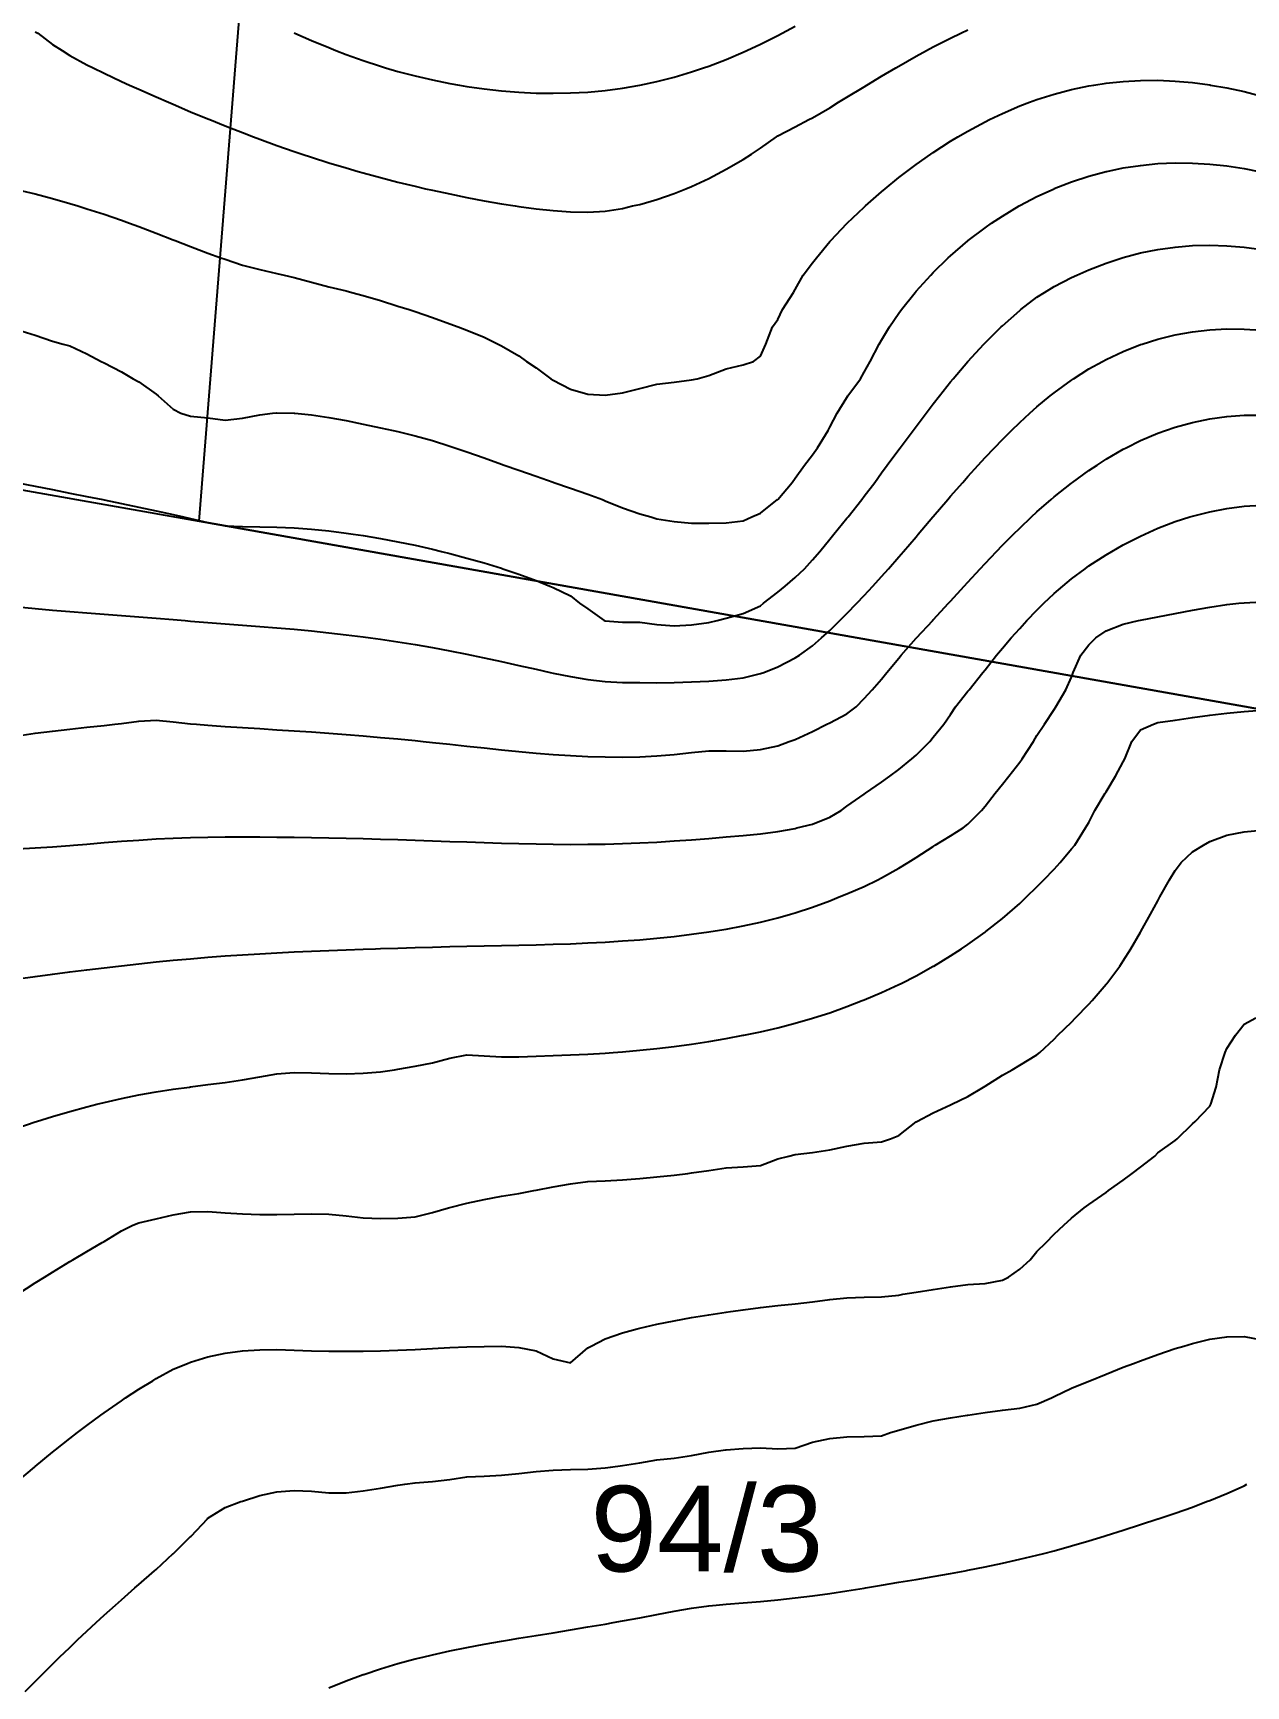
# Model space of a CAD drawing. Extents: x 771911 to 772814, y 1416488 to 1417835.
# Drawn here: x 772280.3 to 772350.5, y 1417293.5 to 1417389.2 of the extents above; entities that cross this region are included whole.
import ezdxf

# ---------------------------------------------------------------- set-up
doc = ezdxf.new("R2010")
doc.units = 0
doc.header["$MEASUREMENT"] = 0
for name, color, linetype in [('752.5', 1, 'CONTINUOUS'), ('753', 1, 'CONTINUOUS'), ('753.5', 1, 'CONTINUOUS'), ('754', 1, 'CONTINUOUS'), ('754.5', 1, 'CONTINUOUS'), ('755', 1, 'CONTINUOUS'), ('755.5', 1, 'CONTINUOUS'), ('756', 1, 'CONTINUOUS'), ('756.5', 1, 'CONTINUOUS'), ('757', 1, 'CONTINUOUS'), ('757.5', 1, 'CONTINUOUS'), ('758', 1, 'CONTINUOUS'), ('758.5', 1, 'CONTINUOUS'), ('759', 1, 'CONTINUOUS'), ('Survey No. Boundary', 1, 'CONTINUOUS'), ('SyNo_Boundary', 1, 'CONTINUOUS')]:
    doc.layers.add(name, color=color, linetype=linetype)
doc.styles.get("Standard").update_dxf_attribs({"font": 'romans.shx'})

msp = doc.modelspace()

# ---------------------------------------------------------------- linework, layer by layer
at = {"layer": '752.5', "color": 0, "linetype": 'Continuous'}
msp.add_polyline3d([(772295.434, 1417389.226, 752.5), (772295.477, 1417389.206, 752.5), (772296.434, 1417388.788, 752.5), (772297.434, 1417388.371, 752.5), (772297.849, 1417388.206, 752.5), (772298.434, 1417387.979, 752.5), (772299.434, 1417387.618, 752.5), (772300.434, 1417387.293, 752.5), (772300.727, 1417387.206, 752.5), (772301.434, 1417386.997, 752.5), (772302.434, 1417386.733, 752.5), (772303.434, 1417386.502, 752.5), (772304.434, 1417386.303, 752.5), (772305, 1417386.206, 752.5), (772305.434, 1417386.131, 752.5), (772306.434, 1417385.987, 752.5), (772307.434, 1417385.874, 752.5), (772308.434, 1417385.793, 752.5), (772309.434, 1417385.743, 752.5), (772310.434, 1417385.727, 752.5), (772311.434, 1417385.746, 752.5), (772312.434, 1417385.802, 752.5), (772313.434, 1417385.896, 752.5), (772314.434, 1417386.03, 752.5), (772315.434, 1417386.206, 752.5), (772315.437, 1417386.206, 752.5), (772316.434, 1417386.415, 752.5), (772317.434, 1417386.666, 752.5), (772318.434, 1417386.964, 752.5), (772319.135, 1417387.206, 752.5), (772319.434, 1417387.304, 752.5), (772320.434, 1417387.681, 752.5), (772321.434, 1417388.106, 752.5), (772321.647, 1417388.206, 752.5), (772322.434, 1417388.566, 752.5), (772323.434, 1417389.071, 752.5), (772323.685, 1417389.206, 752.5), (772324.434, 1417389.609, 752.5)], dxfattribs=at)
at = {"layer": '753', "color": 0, "linetype": 'Continuous'}
msp.add_polyline3d([(772280.434, 1417389.295, 753), (772280.585, 1417389.206, 753), (772281.434, 1417388.551, 753), (772281.996, 1417388.206, 753), (772282.434, 1417387.925, 753), (772283.434, 1417387.383, 753), (772283.788, 1417387.206, 753), (772284.434, 1417386.887, 753), (772285.434, 1417386.418, 753), (772285.898, 1417386.206, 753), (772286.434, 1417385.965, 753), (772287.434, 1417385.522, 753), (772288.162, 1417385.206, 753), (772288.434, 1417385.09, 753), (772289.434, 1417384.664, 753), (772290.434, 1417384.25, 753), (772290.541, 1417384.206, 753), (772291.434, 1417383.846, 753), (772292.434, 1417383.453, 753), (772293.084, 1417383.206, 753), (772293.434, 1417383.074, 753), (772294.434, 1417382.71, 753), (772295.434, 1417382.361, 753), (772295.897, 1417382.206, 753), (772296.434, 1417382.028, 753), (772297.434, 1417381.71, 753), (772298.434, 1417381.408, 753), (772299.137, 1417381.206, 753), (772299.434, 1417381.121, 753), (772300.434, 1417380.846, 753), (772301.434, 1417380.587, 753), (772302.434, 1417380.344, 753), (772303.038, 1417380.206, 753), (772303.434, 1417380.115, 753), (772304.434, 1417379.9, 753), (772305.434, 1417379.698, 753), (772306.434, 1417379.509, 753), (772307.434, 1417379.331, 753), (772308.231, 1417379.206, 753), (772308.434, 1417379.173, 753), (772309.434, 1417379.041, 753), (772310.434, 1417378.935, 753), (772311.434, 1417378.857, 753), (772312.434, 1417378.839, 753), (772313.434, 1417378.908, 753), (772314.434, 1417379.067, 753), (772315.021, 1417379.206, 753), (772315.434, 1417379.298, 753), (772316.434, 1417379.582, 753), (772317.434, 1417379.927, 753), (772318.107, 1417380.206, 753), (772318.434, 1417380.335, 753), (772319.434, 1417380.799, 753), (772320.195, 1417381.206, 753), (772320.434, 1417381.327, 753), (772321.434, 1417381.895, 753), (772321.901, 1417382.206, 753), (772322.434, 1417382.545, 753), (772323.347, 1417383.206, 753), (772323.434, 1417383.259, 753), (772324.434, 1417383.782, 753), (772325.229, 1417384.206, 753), (772325.434, 1417384.313, 753), (772326.434, 1417384.888, 753), (772326.95, 1417385.206, 753), (772327.434, 1417385.495, 753), (772328.434, 1417386.109, 753), (772328.592, 1417386.206, 753), (772329.434, 1417386.714, 753), (772330.259, 1417387.206, 753), (772330.434, 1417387.308, 753), (772331.434, 1417387.878, 753), (772332.035, 1417388.206, 753), (772332.434, 1417388.42, 753), (772333.434, 1417388.927, 753), (772334.026, 1417389.206, 753), (772334.434, 1417389.395, 753)], dxfattribs=at)
at = {"layer": '753.5', "color": 0, "linetype": 'Continuous'}
msp.add_polyline3d([(772279.434, 1417380.142, 753.5), (772280.434, 1417379.903, 753.5), (772281.434, 1417379.639, 753.5), (772282.434, 1417379.352, 753.5), (772282.906, 1417379.206, 753.5), (772283.434, 1417379.048, 753.5), (772284.434, 1417378.723, 753.5), (772285.434, 1417378.378, 753.5), (772285.903, 1417378.206, 753.5), (772286.434, 1417378.014, 753.5), (772287.434, 1417377.635, 753.5), (772288.434, 1417377.249, 753.5), (772288.545, 1417377.206, 753.5), (772289.434, 1417376.86, 753.5), (772290.434, 1417376.482, 753.5), (772291.19, 1417376.206, 753.5), (772291.434, 1417376.12, 753.5), (772292.434, 1417375.784, 753.5), (772293.434, 1417375.527, 753.5), (772294.434, 1417375.305, 753.5), (772294.855, 1417375.206, 753.5), (772295.434, 1417375.063, 753.5), (772296.434, 1417374.789, 753.5), (772297.434, 1417374.528, 753.5), (772298.434, 1417374.291, 753.5), (772298.765, 1417374.206, 753.5), (772299.434, 1417374.029, 753.5), (772300.434, 1417373.725, 753.5), (772301.434, 1417373.41, 753.5), (772302.086, 1417373.206, 753.5), (772302.434, 1417373.092, 753.5), (772303.434, 1417372.751, 753.5), (772304.434, 1417372.384, 753.5), (772304.916, 1417372.206, 753.5), (772305.434, 1417372.022, 753.5), (772306.434, 1417371.607, 753.5), (772307.243, 1417371.206, 753.5), (772307.434, 1417371.113, 753.5), (772308.434, 1417370.539, 753.5), (772308.88, 1417370.206, 753.5), (772309.434, 1417369.836, 753.5), (772310.293, 1417369.206, 753.5), (772310.434, 1417369.124, 753.5), (772311.434, 1417368.593, 753.5), (772312.434, 1417368.306, 753.5), (772313.434, 1417368.257, 753.5), (772314.434, 1417368.386, 753.5), (772315.434, 1417368.643, 753.5), (772316.434, 1417368.89, 753.5), (772317.434, 1417369.001, 753.5), (772318.434, 1417369.139, 753.5), (772318.757, 1417369.206, 753.5), (772319.434, 1417369.384, 753.5), (772320.434, 1417369.771, 753.5), (772321.434, 1417370.001, 753.5), (772322.023, 1417370.206, 753.5), (772322.434, 1417370.514, 753.5), (772322.747, 1417371.206, 753.5), (772323.128, 1417372.206, 753.5), (772323.434, 1417372.639, 753.5), (772323.709, 1417373.206, 753.5), (772324.335, 1417374.206, 753.5), (772324.434, 1417374.361, 753.5), (772324.901, 1417375.206, 753.5), (772325.434, 1417375.907, 753.5), (772325.671, 1417376.206, 753.5), (772326.434, 1417377.14, 753.5), (772326.492, 1417377.206, 753.5), (772327.434, 1417378.187, 753.5), (772327.453, 1417378.206, 753.5), (772328.434, 1417379.142, 753.5), (772328.502, 1417379.206, 753.5), (772329.434, 1417380.031, 753.5), (772329.638, 1417380.206, 753.5), (772330.434, 1417380.85, 753.5), (772330.891, 1417381.206, 753.5), (772331.434, 1417381.607, 753.5), (772332.283, 1417382.206, 753.5), (772332.434, 1417382.308, 753.5), (772333.434, 1417382.952, 753.5), (772333.856, 1417383.206, 753.5), (772334.434, 1417383.542, 753.5), (772335.434, 1417384.081, 753.5), (772335.688, 1417384.206, 753.5), (772336.434, 1417384.563, 753.5), (772337.434, 1417384.993, 753.5), (772337.999, 1417385.206, 753.5), (772338.434, 1417385.366, 753.5), (772339.434, 1417385.685, 753.5), (772340.434, 1417385.949, 753.5), (772341.434, 1417386.159, 753.5), (772341.735, 1417386.206, 753.5), (772342.434, 1417386.315, 753.5), (772343.434, 1417386.419, 753.5), (772344.434, 1417386.474, 753.5), (772345.434, 1417386.479, 753.5), (772346.434, 1417386.436, 753.5), (772347.434, 1417386.348, 753.5), (772348.434, 1417386.215, 753.5), (772348.483, 1417386.206, 753.5), (772349.434, 1417386.04, 753.5), (772350.434, 1417385.823, 753.5), (772351.434, 1417385.566, 753.5)], dxfattribs=at)
at = {"layer": '754', "color": 0, "linetype": 'Continuous'}
msp.add_polyline3d([(772279.434, 1417372.036, 754), (772280.434, 1417371.728, 754), (772281.434, 1417371.375, 754), (772282.059, 1417371.206, 754), (772282.434, 1417371.117, 754), (772283.434, 1417370.641, 754), (772284.258, 1417370.206, 754), (772284.434, 1417370.12, 754), (772285.434, 1417369.597, 754), (772286.107, 1417369.206, 754), (772286.434, 1417369.022, 754), (772287.434, 1417368.318, 754), (772287.56, 1417368.206, 754), (772288.434, 1417367.436, 754), (772288.872, 1417367.206, 754), (772289.434, 1417367.041, 754), (772290.434, 1417366.937, 754), (772291.434, 1417366.811, 754), (772292.434, 1417366.93, 754), (772293.434, 1417367.109, 754), (772294.182, 1417367.206, 754), (772294.434, 1417367.239, 754), (772295.434, 1417367.211, 754), (772295.478, 1417367.206, 754), (772296.434, 1417367.111, 754), (772297.434, 1417366.959, 754), (772298.434, 1417366.779, 754), (772299.434, 1417366.582, 754), (772300.434, 1417366.371, 754), (772301.162, 1417366.206, 754), (772301.434, 1417366.146, 754), (772302.434, 1417365.902, 754), (772303.434, 1417365.621, 754), (772304.434, 1417365.307, 754), (772304.73, 1417365.206, 754), (772305.434, 1417364.975, 754), (772306.434, 1417364.626, 754), (772307.434, 1417364.265, 754), (772307.596, 1417364.206, 754), (772308.434, 1417363.909, 754), (772309.434, 1417363.56, 754), (772310.434, 1417363.219, 754), (772310.472, 1417363.206, 754), (772311.434, 1417362.874, 754), (772312.434, 1417362.519, 754), (772313.289, 1417362.206, 754), (772313.434, 1417362.146, 754), (772314.434, 1417361.739, 754), (772315.434, 1417361.381, 754), (772316.089, 1417361.206, 754), (772316.434, 1417361.097, 754), (772317.434, 1417360.947, 754), (772318.434, 1417360.84, 754), (772319.434, 1417360.849, 754), (772320.434, 1417360.86, 754), (772321.434, 1417360.988, 754), (772321.933, 1417361.206, 754), (772322.434, 1417361.428, 754), (772323.421, 1417362.206, 754), (772323.434, 1417362.218, 754), (772324.266, 1417363.206, 754), (772324.434, 1417363.44, 754), (772324.969, 1417364.206, 754), (772325.434, 1417364.809, 754), (772325.723, 1417365.206, 754), (772326.341, 1417366.206, 754), (772326.434, 1417366.405, 754), (772326.874, 1417367.206, 754), (772327.434, 1417368.128, 754), (772327.488, 1417368.206, 754), (772328.21, 1417369.206, 754), (772328.434, 1417369.581, 754), (772328.781, 1417370.206, 754), (772329.296, 1417371.206, 754), (772329.434, 1417371.441, 754), (772329.891, 1417372.206, 754), (772330.434, 1417372.993, 754), (772330.588, 1417373.206, 754), (772331.383, 1417374.206, 754), (772331.434, 1417374.266, 754), (772332.283, 1417375.206, 754), (772332.434, 1417375.362, 754), (772333.3, 1417376.206, 754), (772333.434, 1417376.328, 754), (772334.434, 1417377.186, 754), (772334.459, 1417377.206, 754), (772335.434, 1417377.947, 754), (772335.806, 1417378.206, 754), (772336.434, 1417378.624, 754), (772337.402, 1417379.206, 754), (772337.434, 1417379.224, 754), (772338.434, 1417379.75, 754), (772339.429, 1417380.206, 754), (772339.434, 1417380.209, 754), (772340.434, 1417380.599, 754), (772341.434, 1417380.928, 754), (772342.434, 1417381.197, 754), (772342.478, 1417381.206, 754), (772343.434, 1417381.405, 754), (772344.434, 1417381.558, 754), (772345.434, 1417381.655, 754), (772346.434, 1417381.699, 754), (772347.434, 1417381.692, 754), (772348.434, 1417381.634, 754), (772349.434, 1417381.528, 754), (772350.434, 1417381.375, 754), (772351.277, 1417381.206, 754)], dxfattribs=at)
at = {"layer": '754.5', "color": 0, "linetype": 'Continuous'}
msp.add_polyline3d([(772279.434, 1417363.173, 754.5), (772280.434, 1417362.982, 754.5), (772281.434, 1417362.785, 754.5), (772282.434, 1417362.589, 754.5), (772283.434, 1417362.392, 754.5), (772284.351, 1417362.206, 754.5), (772284.434, 1417362.19, 754.5), (772285.434, 1417361.983, 754.5), (772286.434, 1417361.771, 754.5), (772287.434, 1417361.557, 754.5), (772288.434, 1417361.341, 754.5), (772289.017, 1417361.206, 754.5), (772289.434, 1417361.115, 754.5), (772290.434, 1417360.878, 754.5), (772291.434, 1417360.691, 754.5), (772292.434, 1417360.642, 754.5), (772293.434, 1417360.639, 754.5), (772294.434, 1417360.616, 754.5), (772295.434, 1417360.566, 754.5), (772296.434, 1417360.491, 754.5), (772297.434, 1417360.391, 754.5), (772298.434, 1417360.268, 754.5), (772298.852, 1417360.206, 754.5), (772299.434, 1417360.123, 754.5), (772300.434, 1417359.958, 754.5), (772301.434, 1417359.772, 754.5), (772302.434, 1417359.566, 754.5), (772303.434, 1417359.338, 754.5), (772303.963, 1417359.206, 754.5), (772304.434, 1417359.092, 754.5), (772305.434, 1417358.827, 754.5), (772306.434, 1417358.541, 754.5), (772307.434, 1417358.231, 754.5), (772307.505, 1417358.206, 754.5), (772308.434, 1417357.9, 754.5), (772309.434, 1417357.535, 754.5), (772310.238, 1417357.206, 754.5), (772310.434, 1417357.127, 754.5), (772311.434, 1417356.631, 754.5), (772311.953, 1417356.206, 754.5), (772312.434, 1417355.876, 754.5), (772313.377, 1417355.206, 754.5), (772313.434, 1417355.182, 754.5), (772314.434, 1417355.113, 754.5), (772315.434, 1417355.12, 754.5), (772316.434, 1417354.969, 754.5), (772317.434, 1417354.902, 754.5), (772318.434, 1417354.955, 754.5), (772319.434, 1417355.094, 754.5), (772319.915, 1417355.206, 754.5), (772320.434, 1417355.354, 754.5), (772321.434, 1417355.607, 754.5), (772322.434, 1417356.061, 754.5), (772322.606, 1417356.206, 754.5), (772323.434, 1417356.842, 754.5), (772323.858, 1417357.206, 754.5), (772324.434, 1417357.692, 754.5), (772324.979, 1417358.206, 754.5), (772325.434, 1417358.715, 754.5), (772325.856, 1417359.206, 754.5), (772326.434, 1417359.926, 754.5), (772326.669, 1417360.206, 754.5), (772327.434, 1417361.133, 754.5), (772327.495, 1417361.206, 754.5), (772328.291, 1417362.206, 754.5), (772328.434, 1417362.402, 754.5), (772329.039, 1417363.206, 754.5), (772329.434, 1417363.756, 754.5), (772329.771, 1417364.206, 754.5), (772330.434, 1417365.108, 754.5), (772330.509, 1417365.206, 754.5), (772331.264, 1417366.206, 754.5), (772331.434, 1417366.434, 754.5), (772332.029, 1417367.206, 754.5), (772332.434, 1417367.746, 754.5), (772332.798, 1417368.206, 754.5), (772333.434, 1417369.021, 754.5), (772333.589, 1417369.206, 754.5), (772334.431, 1417370.206, 754.5), (772334.434, 1417370.21, 754.5), (772335.353, 1417371.206, 754.5), (772335.434, 1417371.291, 754.5), (772336.37, 1417372.206, 754.5), (772336.434, 1417372.266, 754.5), (772337.434, 1417373.148, 754.5), (772337.503, 1417373.206, 754.5), (772338.434, 1417373.923, 754.5), (772338.872, 1417374.206, 754.5), (772339.434, 1417374.551, 754.5), (772340.434, 1417375.066, 754.5), (772340.742, 1417375.206, 754.5), (772341.434, 1417375.517, 754.5), (772342.434, 1417375.904, 754.5), (772343.363, 1417376.206, 754.5), (772343.434, 1417376.229, 754.5), (772344.434, 1417376.489, 754.5), (772345.434, 1417376.688, 754.5), (772346.434, 1417376.827, 754.5), (772347.434, 1417376.908, 754.5), (772348.434, 1417376.932, 754.5), (772349.434, 1417376.901, 754.5), (772350.434, 1417376.816, 754.5), (772351.434, 1417376.678, 754.5)], dxfattribs=at)
at = {"layer": '755', "color": 0, "linetype": 'Continuous'}
msp.add_polyline3d([(772279.434, 1417355.994, 755), (772280.434, 1417355.903, 755), (772281.434, 1417355.817, 755), (772282.434, 1417355.735, 755), (772283.434, 1417355.658, 755), (772284.434, 1417355.582, 755), (772285.434, 1417355.505, 755), (772286.434, 1417355.426, 755), (772287.434, 1417355.344, 755), (772288.434, 1417355.262, 755), (772289.122, 1417355.206, 755), (772289.434, 1417355.181, 755), (772290.434, 1417355.103, 755), (772291.434, 1417355.025, 755), (772292.434, 1417354.947, 755), (772293.434, 1417354.869, 755), (772294.434, 1417354.788, 755), (772295.434, 1417354.701, 755), (772296.434, 1417354.607, 755), (772297.434, 1417354.503, 755), (772298.434, 1417354.39, 755), (772299.434, 1417354.265, 755), (772299.857, 1417354.206, 755), (772300.434, 1417354.128, 755), (772301.434, 1417353.98, 755), (772302.434, 1417353.819, 755), (772303.434, 1417353.645, 755), (772304.434, 1417353.459, 755), (772305.434, 1417353.262, 755), (772305.693, 1417353.206, 755), (772306.434, 1417353.053, 755), (772307.434, 1417352.837, 755), (772308.434, 1417352.613, 755), (772309.434, 1417352.386, 755), (772310.248, 1417352.206, 755), (772310.434, 1417352.167, 755), (772311.434, 1417351.966, 755), (772312.434, 1417351.8, 755), (772313.434, 1417351.683, 755), (772314.434, 1417351.627, 755), (772315.434, 1417351.62, 755), (772316.434, 1417351.607, 755), (772317.434, 1417351.618, 755), (772318.434, 1417351.656, 755), (772319.434, 1417351.706, 755), (772320.434, 1417351.785, 755), (772321.434, 1417351.888, 755), (772322.434, 1417352.137, 755), (772322.613, 1417352.206, 755), (772323.434, 1417352.533, 755), (772324.434, 1417353.052, 755), (772324.69, 1417353.206, 755), (772325.434, 1417353.737, 755), (772325.955, 1417354.206, 755), (772326.434, 1417354.636, 755), (772327.013, 1417355.206, 755), (772327.434, 1417355.62, 755), (772328, 1417356.206, 755), (772328.434, 1417356.665, 755), (772328.933, 1417357.206, 755), (772329.434, 1417357.763, 755), (772329.831, 1417358.206, 755), (772330.434, 1417358.897, 755), (772330.704, 1417359.206, 755), (772331.434, 1417360.059, 755), (772331.562, 1417360.206, 755), (772332.413, 1417361.206, 755), (772332.434, 1417361.231, 755), (772333.271, 1417362.206, 755), (772333.434, 1417362.399, 755), (772334.142, 1417363.206, 755), (772334.434, 1417363.542, 755), (772335.038, 1417364.206, 755), (772335.434, 1417364.644, 755), (772335.971, 1417365.206, 755), (772336.434, 1417365.691, 755), (772336.958, 1417366.206, 755), (772337.434, 1417366.672, 755), (772338.023, 1417367.206, 755), (772338.434, 1417367.576, 755), (772339.199, 1417368.206, 755), (772339.434, 1417368.397, 755), (772340.434, 1417369.13, 755), (772340.55, 1417369.206, 755), (772341.434, 1417369.771, 755), (772342.219, 1417370.206, 755), (772342.434, 1417370.322, 755), (772343.434, 1417370.788, 755), (772344.434, 1417371.178, 755), (772344.523, 1417371.206, 755), (772345.434, 1417371.492, 755), (772346.434, 1417371.739, 755), (772347.434, 1417371.919, 755), (772348.434, 1417372.034, 755), (772349.434, 1417372.086, 755), (772350.434, 1417372.076, 755), (772351.434, 1417372.007, 755)], dxfattribs=at)
at = {"layer": '755.5', "color": 0, "linetype": 'Continuous'}
msp.add_polyline3d([(772279.434, 1417348.539, 755.5), (772280.434, 1417348.681, 755.5), (772281.434, 1417348.807, 755.5), (772282.434, 1417348.92, 755.5), (772283.434, 1417349.026, 755.5), (772284.434, 1417349.132, 755.5), (772285.048, 1417349.206, 755.5), (772285.434, 1417349.25, 755.5), (772286.434, 1417349.386, 755.5), (772287.434, 1417349.448, 755.5), (772288.434, 1417349.345, 755.5), (772289.434, 1417349.234, 755.5), (772289.781, 1417349.206, 755.5), (772290.434, 1417349.151, 755.5), (772291.434, 1417349.079, 755.5), (772292.434, 1417349.014, 755.5), (772293.434, 1417348.952, 755.5), (772294.434, 1417348.89, 755.5), (772295.434, 1417348.826, 755.5), (772296.434, 1417348.76, 755.5), (772297.434, 1417348.689, 755.5), (772298.434, 1417348.613, 755.5), (772299.434, 1417348.532, 755.5), (772300.434, 1417348.445, 755.5), (772301.434, 1417348.352, 755.5), (772302.434, 1417348.255, 755.5), (772302.907, 1417348.206, 755.5), (772303.434, 1417348.153, 755.5), (772304.434, 1417348.047, 755.5), (772305.434, 1417347.94, 755.5), (772306.434, 1417347.832, 755.5), (772307.434, 1417347.727, 755.5), (772308.434, 1417347.627, 755.5), (772309.434, 1417347.534, 755.5), (772310.434, 1417347.454, 755.5), (772311.434, 1417347.388, 755.5), (772312.434, 1417347.339, 755.5), (772313.434, 1417347.312, 755.5), (772314.434, 1417347.306, 755.5), (772315.434, 1417347.324, 755.5), (772316.434, 1417347.369, 755.5), (772317.434, 1417347.448, 755.5), (772318.434, 1417347.567, 755.5), (772319.434, 1417347.667, 755.5), (772320.434, 1417347.659, 755.5), (772321.434, 1417347.647, 755.5), (772322.434, 1417347.742, 755.5), (772323.434, 1417347.959, 755.5), (772324.092, 1417348.206, 755.5), (772324.434, 1417348.324, 755.5), (772325.434, 1417348.781, 755.5), (772326.263, 1417349.206, 755.5), (772326.434, 1417349.288, 755.5), (772327.434, 1417349.806, 755.5), (772327.965, 1417350.206, 755.5), (772328.434, 1417350.696, 755.5), (772328.895, 1417351.206, 755.5), (772329.434, 1417351.818, 755.5), (772329.741, 1417352.206, 755.5), (772330.434, 1417353.03, 755.5), (772330.576, 1417353.206, 755.5), (772331.434, 1417354.183, 755.5), (772331.455, 1417354.206, 755.5), (772332.398, 1417355.206, 755.5), (772332.434, 1417355.245, 755.5), (772333.316, 1417356.206, 755.5), (772333.434, 1417356.336, 755.5), (772334.224, 1417357.206, 755.5), (772334.434, 1417357.437, 755.5), (772335.144, 1417358.206, 755.5), (772335.434, 1417358.519, 755.5), (772336.09, 1417359.206, 755.5), (772336.434, 1417359.564, 755.5), (772337.078, 1417360.206, 755.5), (772337.434, 1417360.559, 755.5), (772338.126, 1417361.206, 755.5), (772338.434, 1417361.493, 755.5), (772339.255, 1417362.206, 755.5), (772339.434, 1417362.362, 755.5), (772340.434, 1417363.161, 755.5), (772340.497, 1417363.206, 755.5), (772341.434, 1417363.89, 755.5), (772341.917, 1417364.206, 755.5), (772342.434, 1417364.543, 755.5), (772343.434, 1417365.121, 755.5), (772343.603, 1417365.206, 755.5), (772344.434, 1417365.622, 755.5), (772345.434, 1417366.049, 755.5), (772345.878, 1417366.206, 755.5), (772346.434, 1417366.4, 755.5), (772347.434, 1417366.678, 755.5), (772348.434, 1417366.885, 755.5), (772349.434, 1417367.022, 755.5), (772350.434, 1417367.091, 755.5), (772351.434, 1417367.093, 755.5)], dxfattribs=at)
at = {"layer": '756', "color": 0, "linetype": 'Continuous'}
msp.add_polyline3d([(772279.434, 1417341.984, 756), (772280.434, 1417342.042, 756), (772281.434, 1417342.111, 756), (772282.434, 1417342.188, 756), (772282.663, 1417342.206, 756), (772283.434, 1417342.269, 756), (772284.434, 1417342.35, 756), (772285.434, 1417342.429, 756), (772286.434, 1417342.502, 756), (772287.434, 1417342.564, 756), (772288.434, 1417342.613, 756), (772289.434, 1417342.647, 756), (772290.434, 1417342.668, 756), (772291.434, 1417342.678, 756), (772292.434, 1417342.683, 756), (772293.434, 1417342.681, 756), (772294.434, 1417342.675, 756), (772295.434, 1417342.666, 756), (772296.434, 1417342.652, 756), (772297.434, 1417342.634, 756), (772298.434, 1417342.613, 756), (772299.434, 1417342.588, 756), (772300.434, 1417342.56, 756), (772301.434, 1417342.529, 756), (772302.434, 1417342.495, 756), (772303.434, 1417342.46, 756), (772304.434, 1417342.424, 756), (772305.434, 1417342.389, 756), (772306.434, 1417342.354, 756), (772307.434, 1417342.323, 756), (772308.434, 1417342.295, 756), (772309.434, 1417342.273, 756), (772310.434, 1417342.258, 756), (772311.434, 1417342.252, 756), (772312.434, 1417342.255, 756), (772313.434, 1417342.27, 756), (772314.434, 1417342.296, 756), (772315.434, 1417342.335, 756), (772316.434, 1417342.386, 756), (772317.434, 1417342.448, 756), (772318.434, 1417342.52, 756), (772319.434, 1417342.599, 756), (772320.434, 1417342.682, 756), (772321.434, 1417342.771, 756), (772322.434, 1417342.868, 756), (772323.434, 1417342.993, 756), (772324.434, 1417343.178, 756), (772324.535, 1417343.206, 756), (772325.434, 1417343.429, 756), (772326.434, 1417343.824, 756), (772327.092, 1417344.206, 756), (772327.434, 1417344.461, 756), (772328.434, 1417345.16, 756), (772328.503, 1417345.206, 756), (772329.434, 1417345.861, 756), (772329.907, 1417346.206, 756), (772330.434, 1417346.591, 756), (772331.191, 1417347.206, 756), (772331.434, 1417347.413, 756), (772332.23, 1417348.206, 756), (772332.434, 1417348.454, 756), (772333.045, 1417349.206, 756), (772333.434, 1417349.774, 756), (772333.726, 1417350.206, 756), (772334.434, 1417351.119, 756), (772334.502, 1417351.206, 756), (772335.307, 1417352.206, 756), (772335.434, 1417352.36, 756), (772336.096, 1417353.206, 756), (772336.434, 1417353.607, 756), (772336.945, 1417354.206, 756), (772337.434, 1417354.751, 756), (772337.849, 1417355.206, 756), (772338.434, 1417355.816, 756), (772338.824, 1417356.206, 756), (772339.434, 1417356.782, 756), (772339.928, 1417357.206, 756), (772340.434, 1417357.629, 756), (772341.219, 1417358.206, 756), (772341.434, 1417358.365, 756), (772342.434, 1417359.015, 756), (772342.773, 1417359.206, 756), (772343.434, 1417359.592, 756), (772344.434, 1417360.099, 756), (772344.677, 1417360.206, 756), (772345.434, 1417360.548, 756), (772346.434, 1417360.932, 756), (772347.289, 1417361.206, 756), (772347.434, 1417361.253, 756), (772348.434, 1417361.509, 756), (772349.434, 1417361.7, 756), (772350.434, 1417361.824, 756), (772351.434, 1417361.882, 756)], dxfattribs=at)
at = {"layer": '756.5', "color": 0, "linetype": 'Continuous'}
msp.add_polyline3d([(772279.434, 1417334.465, 756.5), (772280.434, 1417334.603, 756.5), (772281.434, 1417334.735, 756.5), (772282.434, 1417334.864, 756.5), (772283.434, 1417334.989, 756.5), (772284.434, 1417335.11, 756.5), (772285.252, 1417335.206, 756.5), (772285.434, 1417335.227, 756.5), (772286.434, 1417335.338, 756.5), (772287.434, 1417335.442, 756.5), (772288.434, 1417335.54, 756.5), (772289.434, 1417335.632, 756.5), (772290.434, 1417335.715, 756.5), (772291.434, 1417335.792, 756.5), (772292.434, 1417335.862, 756.5), (772293.434, 1417335.923, 756.5), (772294.434, 1417335.979, 756.5), (772295.434, 1417336.028, 756.5), (772296.434, 1417336.072, 756.5), (772297.434, 1417336.112, 756.5), (772298.434, 1417336.148, 756.5), (772299.434, 1417336.183, 756.5), (772300.134, 1417336.206, 756.5), (772300.434, 1417336.216, 756.5), (772301.434, 1417336.248, 756.5), (772302.434, 1417336.278, 756.5), (772303.434, 1417336.307, 756.5), (772304.434, 1417336.333, 756.5), (772305.434, 1417336.356, 756.5), (772306.434, 1417336.378, 756.5), (772307.434, 1417336.398, 756.5), (772308.434, 1417336.419, 756.5), (772309.434, 1417336.442, 756.5), (772310.434, 1417336.469, 756.5), (772311.434, 1417336.503, 756.5), (772312.434, 1417336.545, 756.5), (772313.434, 1417336.596, 756.5), (772314.434, 1417336.658, 756.5), (772315.434, 1417336.732, 756.5), (772316.434, 1417336.821, 756.5), (772317.434, 1417336.924, 756.5), (772318.434, 1417337.045, 756.5), (772319.434, 1417337.187, 756.5), (772319.553, 1417337.206, 756.5), (772320.434, 1417337.347, 756.5), (772321.434, 1417337.531, 756.5), (772322.434, 1417337.745, 756.5), (772323.434, 1417337.995, 756.5), (772324.163, 1417338.206, 756.5), (772324.434, 1417338.283, 756.5), (772325.434, 1417338.612, 756.5), (772326.434, 1417338.985, 756.5), (772326.981, 1417339.206, 756.5), (772327.434, 1417339.386, 756.5), (772328.434, 1417339.82, 756.5), (772329.214, 1417340.206, 756.5), (772329.434, 1417340.314, 756.5), (772330.434, 1417340.867, 756.5), (772330.985, 1417341.206, 756.5), (772331.434, 1417341.482, 756.5), (772332.434, 1417342.137, 756.5), (772332.542, 1417342.206, 756.5), (772333.434, 1417342.746, 756.5), (772334.165, 1417343.206, 756.5), (772334.434, 1417343.412, 756.5), (772335.224, 1417344.206, 756.5), (772335.434, 1417344.454, 756.5), (772336.005, 1417345.206, 756.5), (772336.434, 1417345.727, 756.5), (772336.807, 1417346.206, 756.5), (772337.434, 1417347.017, 756.5), (772337.579, 1417347.206, 756.5), (772338.227, 1417348.206, 756.5), (772338.434, 1417348.549, 756.5), (772338.88, 1417349.206, 756.5), (772339.434, 1417350.061, 756.5), (772339.517, 1417350.206, 756.5), (772340.106, 1417351.206, 756.5), (772340.434, 1417351.929, 756.5), (772340.532, 1417352.206, 756.5), (772340.974, 1417353.206, 756.5), (772341.434, 1417353.796, 756.5), (772341.843, 1417354.206, 756.5), (772342.434, 1417354.62, 756.5), (772343.434, 1417355.002, 756.5), (772344.315, 1417355.206, 756.5), (772344.434, 1417355.239, 756.5), (772345.434, 1417355.429, 756.5), (772346.434, 1417355.617, 756.5), (772347.434, 1417355.807, 756.5), (772348.434, 1417355.984, 756.5), (772349.434, 1417356.132, 756.5), (772350.12, 1417356.206, 756.5), (772350.434, 1417356.24, 756.5), (772351.434, 1417356.299, 756.5)], dxfattribs=at)
at = {"layer": '757', "color": 0, "linetype": 'Continuous'}
msp.add_polyline3d([(772279.434, 1417325.833, 757), (772280.434, 1417326.181, 757), (772280.51, 1417326.206, 757), (772281.434, 1417326.498, 757), (772282.434, 1417326.792, 757), (772283.434, 1417327.065, 757), (772283.997, 1417327.206, 757), (772284.434, 1417327.314, 757), (772285.434, 1417327.542, 757), (772286.434, 1417327.746, 757), (772287.434, 1417327.925, 757), (772288.434, 1417328.079, 757), (772289.373, 1417328.206, 757), (772289.434, 1417328.215, 757), (772290.434, 1417328.343, 757), (772291.434, 1417328.475, 757), (772292.434, 1417328.624, 757), (772293.434, 1417328.798, 757), (772294.434, 1417328.964, 757), (772295.434, 1417329.047, 757), (772296.434, 1417329.035, 757), (772297.434, 1417328.995, 757), (772298.434, 1417328.974, 757), (772299.434, 1417328.999, 757), (772300.434, 1417329.091, 757), (772301.231, 1417329.206, 757), (772301.434, 1417329.234, 757), (772302.434, 1417329.404, 757), (772303.434, 1417329.61, 757), (772304.434, 1417329.871, 757), (772305.434, 1417330.071, 757), (772306.434, 1417330.019, 757), (772307.434, 1417329.953, 757), (772308.434, 1417329.955, 757), (772309.434, 1417329.986, 757), (772310.434, 1417330.022, 757), (772311.434, 1417330.062, 757), (772312.434, 1417330.111, 757), (772313.434, 1417330.172, 757), (772313.905, 1417330.206, 757), (772314.434, 1417330.245, 757), (772315.434, 1417330.332, 757), (772316.434, 1417330.434, 757), (772317.434, 1417330.552, 757), (772318.434, 1417330.688, 757), (772319.434, 1417330.84, 757), (772320.434, 1417331.012, 757), (772321.434, 1417331.201, 757), (772321.462, 1417331.206, 757), (772322.434, 1417331.406, 757), (772323.434, 1417331.635, 757), (772324.434, 1417331.892, 757), (772325.434, 1417332.184, 757), (772325.504, 1417332.206, 757), (772326.434, 1417332.502, 757), (772327.434, 1417332.858, 757), (772328.324, 1417333.206, 757), (772328.434, 1417333.249, 757), (772329.434, 1417333.67, 757), (772330.434, 1417334.135, 757), (772330.575, 1417334.206, 757), (772331.434, 1417334.637, 757), (772332.434, 1417335.192, 757), (772332.457, 1417335.206, 757), (772333.434, 1417335.791, 757), (772334.065, 1417336.206, 757), (772334.434, 1417336.45, 757), (772335.434, 1417337.17, 757), (772335.48, 1417337.206, 757), (772336.434, 1417337.956, 757), (772336.725, 1417338.206, 757), (772337.434, 1417338.826, 757), (772337.836, 1417339.206, 757), (772338.434, 1417339.788, 757), (772338.84, 1417340.206, 757), (772339.434, 1417340.816, 757), (772339.776, 1417341.206, 757), (772340.434, 1417341.986, 757), (772340.625, 1417342.206, 757), (772341.251, 1417343.206, 757), (772341.434, 1417343.524, 757), (772341.782, 1417344.206, 757), (772342.38, 1417345.206, 757), (772342.434, 1417345.285, 757), (772342.984, 1417346.206, 757), (772343.434, 1417347.038, 757), (772343.524, 1417347.206, 757), (772343.935, 1417348.206, 757), (772344.434, 1417348.88, 757), (772345.179, 1417349.206, 757), (772345.434, 1417349.3, 757), (772346.434, 1417349.449, 757), (772347.434, 1417349.592, 757), (772348.434, 1417349.731, 757), (772349.434, 1417349.855, 757), (772350.434, 1417349.952, 757), (772351.434, 1417350.014, 757)], dxfattribs=at)
at = {"layer": '757.5', "color": 0, "linetype": 'Continuous'}
msp.add_polyline3d([(772279.434, 1417316.213, 757.5), (772280.434, 1417316.864, 757.5), (772280.971, 1417317.206, 757.5), (772281.434, 1417317.492, 757.5), (772282.434, 1417318.099, 757.5), (772282.612, 1417318.206, 757.5), (772283.434, 1417318.687, 757.5), (772284.321, 1417319.206, 757.5), (772284.434, 1417319.272, 757.5), (772285.434, 1417319.879, 757.5), (772286.089, 1417320.206, 757.5), (772286.434, 1417320.351, 757.5), (772287.434, 1417320.576, 757.5), (772288.434, 1417320.807, 757.5), (772289.434, 1417320.979, 757.5), (772290.434, 1417321, 757.5), (772291.434, 1417320.93, 757.5), (772292.434, 1417320.869, 757.5), (772293.434, 1417320.833, 757.5), (772294.434, 1417320.823, 757.5), (772295.434, 1417320.837, 757.5), (772296.434, 1417320.869, 757.5), (772297.434, 1417320.848, 757.5), (772298.434, 1417320.743, 757.5), (772299.434, 1417320.642, 757.5), (772300.434, 1417320.601, 757.5), (772301.434, 1417320.619, 757.5), (772302.434, 1417320.687, 757.5), (772303.434, 1417320.938, 757.5), (772304.375, 1417321.206, 757.5), (772304.434, 1417321.222, 757.5), (772305.434, 1417321.477, 757.5), (772306.434, 1417321.703, 757.5), (772307.434, 1417321.884, 757.5), (772308.434, 1417322.038, 757.5), (772309.3, 1417322.206, 757.5), (772309.434, 1417322.233, 757.5), (772310.434, 1417322.431, 757.5), (772311.434, 1417322.605, 757.5), (772312.434, 1417322.741, 757.5), (772313.434, 1417322.774, 757.5), (772314.434, 1417322.837, 757.5), (772315.434, 1417322.918, 757.5), (772316.434, 1417323.006, 757.5), (772317.434, 1417323.111, 757.5), (772318.229, 1417323.206, 757.5), (772318.434, 1417323.231, 757.5), (772319.434, 1417323.367, 757.5), (772320.434, 1417323.523, 757.5), (772321.434, 1417323.592, 757.5), (772322.434, 1417323.666, 757.5), (772323.434, 1417324.041, 757.5), (772324.063, 1417324.206, 757.5), (772324.434, 1417324.29, 757.5), (772325.434, 1417324.407, 757.5), (772326.434, 1417324.572, 757.5), (772327.434, 1417324.783, 757.5), (772328.434, 1417324.951, 757.5), (772329.434, 1417325.028, 757.5), (772329.961, 1417325.206, 757.5), (772330.434, 1417325.407, 757.5), (772331.434, 1417326.187, 757.5), (772331.472, 1417326.206, 757.5), (772332.434, 1417326.714, 757.5), (772333.434, 1417327.17, 757.5), (772333.502, 1417327.206, 757.5), (772334.434, 1417327.659, 757.5), (772335.348, 1417328.206, 757.5), (772335.434, 1417328.254, 757.5), (772336.434, 1417328.884, 757.5), (772337.004, 1417329.206, 757.5), (772337.434, 1417329.462, 757.5), (772338.434, 1417330.069, 757.5), (772338.606, 1417330.206, 757.5), (772339.434, 1417330.981, 757.5), (772339.646, 1417331.206, 757.5), (772340.434, 1417331.959, 757.5), (772340.671, 1417332.206, 757.5), (772341.434, 1417332.993, 757.5), (772341.623, 1417333.206, 757.5), (772342.434, 1417334.15, 757.5), (772342.479, 1417334.206, 757.5), (772343.228, 1417335.206, 757.5), (772343.434, 1417335.503, 757.5), (772343.866, 1417336.206, 757.5), (772344.434, 1417337.171, 757.5), (772344.452, 1417337.206, 757.5), (772345.003, 1417338.206, 757.5), (772345.434, 1417338.975, 757.5), (772345.554, 1417339.206, 757.5), (772346.109, 1417340.206, 757.5), (772346.434, 1417340.73, 757.5), (772346.783, 1417341.206, 757.5), (772347.434, 1417341.81, 757.5), (772348.068, 1417342.206, 757.5), (772348.434, 1417342.416, 757.5), (772349.434, 1417342.779, 757.5), (772350.434, 1417342.98, 757.5), (772351.434, 1417343.073, 757.5)], dxfattribs=at)
at = {"layer": '758', "color": 0, "linetype": 'Continuous'}
msp.add_polyline3d([(772279.434, 1417305.386, 758), (772280.389, 1417306.206, 758), (772280.434, 1417306.244, 758), (772281.434, 1417307.066, 758), (772281.609, 1417307.206, 758), (772282.434, 1417307.856, 758), (772282.888, 1417308.206, 758), (772283.434, 1417308.619, 758), (772284.234, 1417309.206, 758), (772284.434, 1417309.35, 758), (772285.434, 1417310.047, 758), (772285.673, 1417310.206, 758), (772286.434, 1417310.709, 758), (772287.242, 1417311.206, 758), (772287.434, 1417311.328, 758), (772288.434, 1417311.867, 758), (772289.261, 1417312.206, 758), (772289.434, 1417312.273, 758), (772290.434, 1417312.588, 758), (772291.434, 1417312.802, 758), (772292.434, 1417312.928, 758), (772293.434, 1417313, 758), (772294.434, 1417313.01, 758), (772295.434, 1417312.976, 758), (772296.434, 1417312.943, 758), (772297.434, 1417312.922, 758), (772298.434, 1417312.913, 758), (772299.434, 1417312.918, 758), (772300.434, 1417312.939, 758), (772301.434, 1417312.975, 758), (772302.434, 1417313.02, 758), (772303.434, 1417313.07, 758), (772304.434, 1417313.118, 758), (772305.434, 1417313.158, 758), (772306.434, 1417313.188, 758), (772307.434, 1417313.196, 758), (772308.434, 1417313.135, 758), (772309.434, 1417312.943, 758), (772310.434, 1417312.467, 758), (772311.434, 1417312.24, 758), (772312.434, 1417313.099, 758), (772312.625, 1417313.206, 758), (772313.434, 1417313.623, 758), (772314.434, 1417313.974, 758), (772315.284, 1417314.206, 758), (772315.434, 1417314.246, 758), (772316.434, 1417314.475, 758), (772317.434, 1417314.675, 758), (772318.434, 1417314.854, 758), (772319.434, 1417315.019, 758), (772320.434, 1417315.171, 758), (772320.684, 1417315.206, 758), (772321.434, 1417315.311, 758), (772322.434, 1417315.439, 758), (772323.434, 1417315.555, 758), (772324.434, 1417315.656, 758), (772325.434, 1417315.771, 758), (772326.434, 1417315.904, 758), (772327.434, 1417315.996, 758), (772328.434, 1417316.033, 758), (772329.434, 1417316.055, 758), (772330.434, 1417316.161, 758), (772330.669, 1417316.206, 758), (772331.434, 1417316.329, 758), (772332.434, 1417316.491, 758), (772333.434, 1417316.648, 758), (772334.434, 1417316.765, 758), (772335.434, 1417316.832, 758), (772336.434, 1417317.025, 758), (772336.782, 1417317.206, 758), (772337.434, 1417317.669, 758), (772338.045, 1417318.206, 758), (772338.434, 1417318.683, 758), (772338.972, 1417319.206, 758), (772339.434, 1417319.687, 758), (772339.99, 1417320.206, 758), (772340.434, 1417320.608, 758), (772341.163, 1417321.206, 758), (772341.434, 1417321.396, 758), (772342.434, 1417322.1, 758), (772342.573, 1417322.206, 758), (772343.434, 1417322.816, 758), (772343.954, 1417323.206, 758), (772344.434, 1417323.558, 758), (772345.266, 1417324.206, 758), (772345.434, 1417324.398, 758), (772346.434, 1417325.101, 758), (772346.546, 1417325.206, 758), (772347.434, 1417326.07, 758), (772347.584, 1417326.206, 758), (772348.434, 1417327.099, 758), (772348.498, 1417327.206, 758), (772348.812, 1417328.206, 758), (772348.998, 1417329.206, 758), (772349.336, 1417330.206, 758), (772349.434, 1417330.428, 758), (772349.925, 1417331.206, 758), (772350.434, 1417331.849, 758), (772351.109, 1417332.206, 758)], dxfattribs=at)
at = {"layer": '758.5', "color": 0, "linetype": 'Continuous'}
msp.add_polyline3d([(772279.856, 1417293.206, 758.5), (772280.434, 1417293.795, 758.5), (772280.845, 1417294.206, 758.5), (772281.434, 1417294.795, 758.5), (772281.854, 1417295.206, 758.5), (772282.434, 1417295.769, 758.5), (772282.896, 1417296.206, 758.5), (772283.434, 1417296.712, 758.5), (772283.973, 1417297.206, 758.5), (772284.434, 1417297.627, 758.5), (772285.082, 1417298.206, 758.5), (772285.434, 1417298.52, 758.5), (772286.215, 1417299.206, 758.5), (772286.434, 1417299.4, 758.5), (772287.349, 1417300.206, 758.5), (772287.434, 1417300.282, 758.5), (772288.434, 1417301.193, 758.5), (772288.448, 1417301.206, 758.5), (772289.434, 1417302.18, 758.5), (772289.46, 1417302.206, 758.5), (772290.405, 1417303.206, 758.5), (772290.434, 1417303.238, 758.5), (772291.434, 1417303.873, 758.5), (772292.341, 1417304.206, 758.5), (772292.434, 1417304.233, 758.5), (772293.434, 1417304.567, 758.5), (772294.434, 1417304.766, 758.5), (772295.434, 1417304.848, 758.5), (772296.434, 1417304.813, 758.5), (772297.434, 1417304.72, 758.5), (772298.434, 1417304.719, 758.5), (772299.434, 1417304.825, 758.5), (772300.434, 1417304.986, 758.5), (772301.434, 1417305.15, 758.5), (772301.834, 1417305.206, 758.5), (772302.434, 1417305.289, 758.5), (772303.434, 1417305.375, 758.5), (772304.434, 1417305.481, 758.5), (772305.434, 1417305.636, 758.5), (772306.434, 1417305.684, 758.5), (772307.434, 1417305.735, 758.5), (772308.434, 1417305.837, 758.5), (772309.434, 1417305.949, 758.5), (772310.434, 1417306.027, 758.5), (772311.434, 1417306.07, 758.5), (772312.434, 1417306.088, 758.5), (772313.434, 1417306.166, 758.5), (772313.737, 1417306.206, 758.5), (772314.434, 1417306.295, 758.5), (772315.434, 1417306.458, 758.5), (772316.434, 1417306.63, 758.5), (772317.434, 1417306.721, 758.5), (772318.434, 1417306.879, 758.5), (772319.434, 1417307.075, 758.5), (772320.408, 1417307.206, 758.5), (772320.434, 1417307.21, 758.5), (772321.434, 1417307.275, 758.5), (772322.434, 1417307.326, 758.5), (772323.434, 1417307.27, 758.5), (772324.434, 1417307.306, 758.5), (772325.434, 1417307.653, 758.5), (772326.434, 1417307.854, 758.5), (772327.434, 1417307.952, 758.5), (772328.434, 1417307.977, 758.5), (772329.434, 1417308.022, 758.5), (772329.949, 1417308.206, 758.5), (772330.434, 1417308.344, 758.5), (772331.434, 1417308.636, 758.5), (772332.434, 1417308.872, 758.5), (772333.434, 1417309.054, 758.5), (772334.384, 1417309.206, 758.5), (772334.434, 1417309.214, 758.5), (772335.434, 1417309.36, 758.5), (772336.434, 1417309.507, 758.5), (772337.434, 1417309.623, 758.5), (772338.434, 1417309.845, 758.5), (772339.271, 1417310.206, 758.5), (772339.434, 1417310.296, 758.5), (772340.434, 1417310.771, 758.5), (772341.434, 1417311.185, 758.5), (772341.489, 1417311.206, 758.5), (772342.434, 1417311.591, 758.5), (772343.434, 1417311.983, 758.5), (772344.032, 1417312.206, 758.5), (772344.434, 1417312.364, 758.5), (772345.434, 1417312.73, 758.5), (772346.434, 1417313.065, 758.5), (772346.931, 1417313.206, 758.5), (772347.434, 1417313.361, 758.5), (772348.434, 1417313.603, 758.5), (772349.434, 1417313.752, 758.5), (772350.434, 1417313.762, 758.5), (772351.434, 1417313.575, 758.5)], dxfattribs=at)
at = {"layer": '759', "color": 0, "linetype": 'Continuous'}
msp.add_polyline3d([(772297.434, 1417293.421, 759), (772298.434, 1417293.83, 759), (772299.434, 1417294.199, 759), (772299.455, 1417294.206, 759), (772300.434, 1417294.529, 759), (772301.434, 1417294.827, 759), (772302.434, 1417295.096, 759), (772302.885, 1417295.206, 759), (772303.434, 1417295.338, 759), (772304.434, 1417295.56, 759), (772305.434, 1417295.762, 759), (772306.434, 1417295.95, 759), (772307.434, 1417296.128, 759), (772307.897, 1417296.206, 759), (772308.434, 1417296.296, 759), (772309.434, 1417296.459, 759), (772310.434, 1417296.619, 759), (772311.434, 1417296.78, 759), (772312.434, 1417296.948, 759), (772313.434, 1417297.121, 759), (772313.906, 1417297.206, 759), (772314.434, 1417297.302, 759), (772315.434, 1417297.487, 759), (772316.434, 1417297.677, 759), (772317.434, 1417297.863, 759), (772318.434, 1417298.031, 759), (772319.434, 1417298.163, 759), (772319.862, 1417298.206, 759), (772320.434, 1417298.263, 759), (772321.434, 1417298.347, 759), (772322.434, 1417298.432, 759), (772323.434, 1417298.525, 759), (772324.434, 1417298.63, 759), (772325.434, 1417298.748, 759), (772326.434, 1417298.883, 759), (772327.434, 1417299.032, 759), (772328.434, 1417299.195, 759), (772328.501, 1417299.206, 759), (772329.434, 1417299.364, 759), (772330.434, 1417299.533, 759), (772331.434, 1417299.697, 759), (772332.434, 1417299.866, 759), (772333.434, 1417300.046, 759), (772334.274, 1417300.206, 759), (772334.434, 1417300.237, 759), (772335.434, 1417300.436, 759), (772336.434, 1417300.644, 759), (772337.434, 1417300.865, 759), (772338.434, 1417301.104, 759), (772338.831, 1417301.206, 759), (772339.434, 1417301.361, 759), (772340.434, 1417301.638, 759), (772341.434, 1417301.933, 759), (772342.322, 1417302.206, 759), (772342.434, 1417302.241, 759), (772343.434, 1417302.557, 759), (772344.434, 1417302.876, 759), (772345.434, 1417303.2, 759), (772345.453, 1417303.206, 759), (772346.434, 1417303.529, 759), (772347.434, 1417303.885, 759), (772348.252, 1417304.206, 759), (772348.434, 1417304.274, 759), (772349.434, 1417304.68, 759), (772350.434, 1417305.125, 759), (772350.591, 1417305.206, 759)], dxfattribs=at)
at = {"layer": 'SyNo_Boundary', "color": 51, "linetype": 'Continuous', "true_color": 0xf7f281, "flags": 128}
for points in [[(772289.93, 1417360.957), (772297.381, 1417454.304), (772319.035, 1417454.191), (772342.775, 1417448.075), (772359.479, 1417440.877), (772417.033, 1417421.88), (772423.669, 1417420.118), (772431.176, 1417416.553), (772438.835, 1417409.577), (772453.85, 1417392.591), (772470.002, 1417363.244), (772487.854, 1417326.502), (772370.374, 1417346.71), (772289.93, 1417360.957)], [(772370.374, 1417346.71), (772382.591, 1417249.389), (772383.888, 1417240.945), (772276.73, 1417255.204), (772266.275, 1417256.472), (772270.369, 1417364.422), (772289.93, 1417360.957), (772370.374, 1417346.71)]]:
    msp.add_lwpolyline(points, close=True, dxfattribs=at)

# ---------------------------------------------------------------- texts
at = {"layer": 'Survey No. Boundary', "color": 1, "linetype": 'Continuous', "insert": (772312.586, 1417305.121), "char_height": 4.95971, "attachment_point": 1}
msp.add_mtext_dynamic_manual_height_columns('{\\fArial|b0|i0|c0|p34;\\C51;\\c8516343;94/3}', width=14.97983, gutter_width=24.799, heights=[4.96], dxfattribs=at)

doc.saveas('drawing.dxf')
